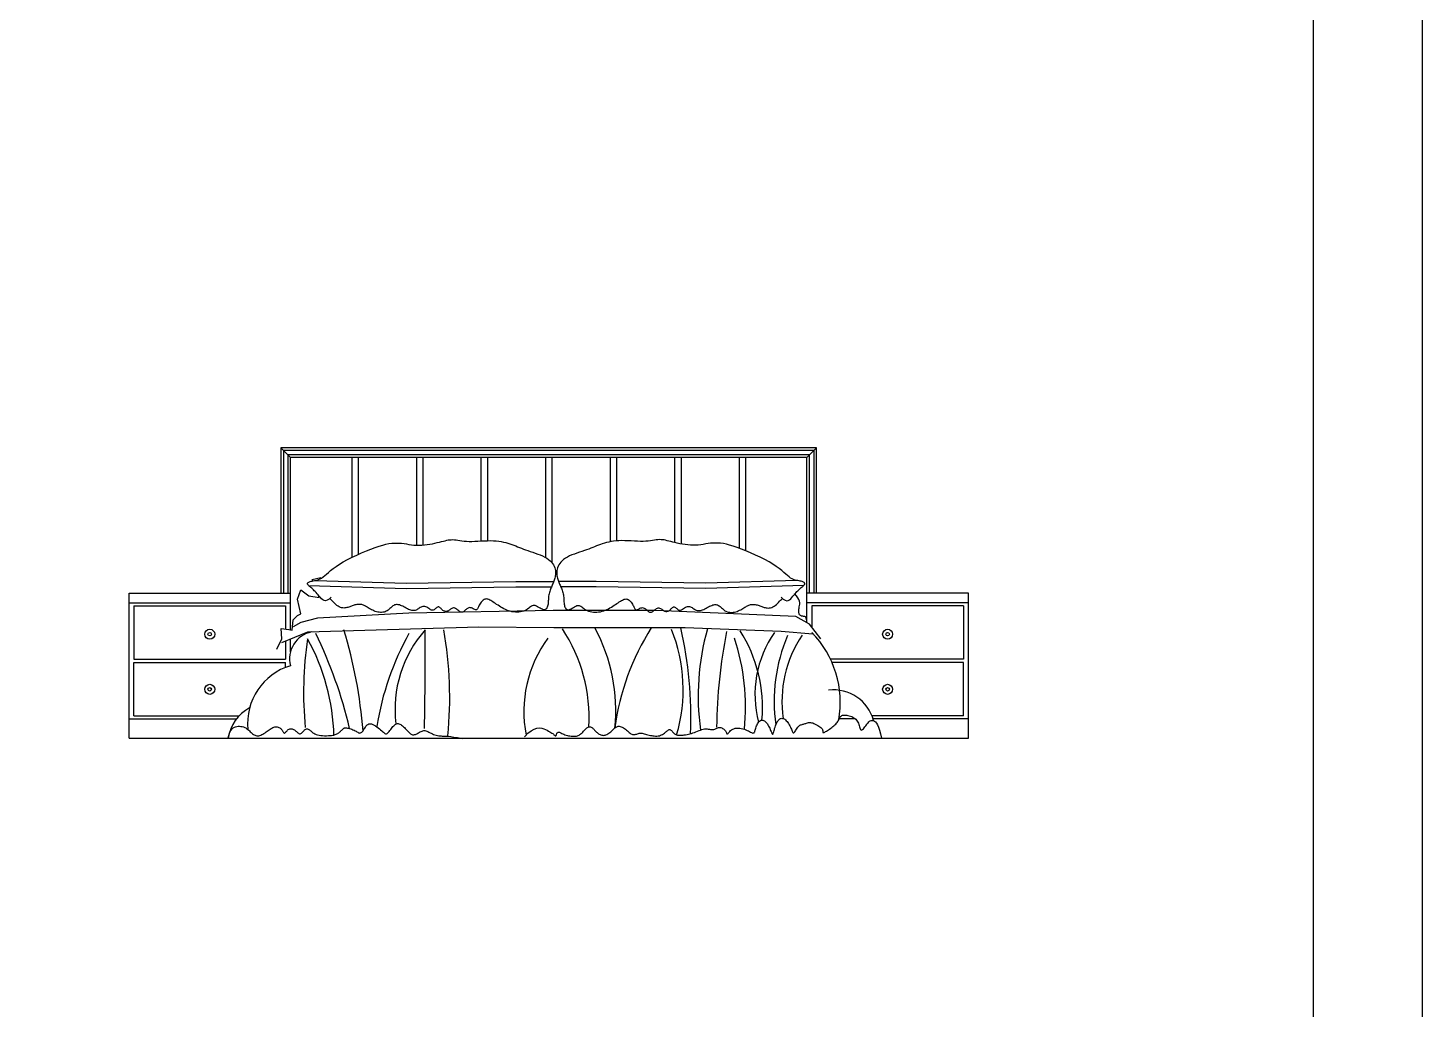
# Model space of a CAD drawing. Header units: inches. Extents: x 4.1 to 46.6, y 13.1 to 37.9.
# Drawn here: x 20.822 to 25.141, y 19.338 to 22.378 of the extents above; entities that cross this region are included whole.
import ezdxf

# ---------------------------------------------------------------- set-up
doc = ezdxf.new("R2010")
doc.units = ezdxf.units.IN
doc.header["$MEASUREMENT"] = 0
for name, color, linetype in [('02', 2, 'Continuous'), ('1', 1, 'Continuous'), ('4', 4, 'Continuous'), ('kadrbm', 4, 'Continuous')]:
    doc.layers.add(name, color=color, linetype=linetype)

# ---------------------------------------------------------------- blocks, each defined once
blk = doc.blocks.new('kadrbm')
at = {"layer": 'kadrbm', "color": 4}
blk.add_lwpolyline([(0, 0), (0, 24.7972), (21, 24.7972), (21, 0), (0, 0)], close=True, dxfattribs=at)
blk.add_lwpolyline([(20.6631, 0.3257), (20.6631, 24.4603), (0.3369, 24.4603), (0.3369, 0.3257), (20.6631, 0.3257)], dxfattribs=at)

msp = doc.modelspace()

# ---------------------------------------------------------------- linework, layer by layer
at = {"layer": '02'}
for p, q in [((21.6354, 21.0467), (21.6054, 21.0767)), ((23.2354, 21.0467), (23.2654, 21.0767)), ((21.8254, 21.0467), (21.8254, 20.7371)), ((21.8454, 21.0467), (21.8454, 20.7466)), ((22.0254, 21.0467), (22.0254, 20.775)), ((22.0454, 21.0467), (22.0454, 20.7753)), ((22.2254, 21.0467), (22.2254, 20.7881)), ((22.2454, 21.0467), (22.2454, 20.789)), ((22.4254, 21.0467), (22.4254, 20.7372)), ((22.4454, 21.0467), (22.4454, 20.7209)), ((22.6254, 21.0467), (22.6254, 20.7857)), ((22.6454, 21.0467), (22.6454, 20.7881)), ((22.8254, 21.0467), (22.8254, 20.7831)), ((22.8454, 21.0467), (22.8454, 20.7788)), ((23.0254, 21.0467), (23.0254, 20.7657)), ((23.0454, 21.0467), (23.0454, 20.7579)), ((21.1354, 20.5967), (21.6354, 20.5967)), ((21.1504, 20.5867), (21.6204, 20.5867)), ((21.1504, 20.5867), (21.1504, 20.422)), ((21.6204, 20.5867), (21.6204, 20.5152)), ((23.7354, 20.5967), (23.2354, 20.5967)), ((23.7204, 20.5867), (23.2504, 20.5867)), ((23.2504, 20.5867), (23.2504, 20.5209)), ((23.7204, 20.5867), (23.7204, 20.422)), ((21.6204, 20.4786), (21.6204, 20.422)), ((21.1504, 20.422), (21.6204, 20.422)), ((21.1504, 20.412), (21.6204, 20.412)), ((21.1504, 20.2467), (21.1504, 20.412)), ((21.6204, 20.3964), (21.6204, 20.412)), ((23.7204, 20.422), (23.3082, 20.422)), ((23.7204, 20.412), (23.3128, 20.412)), ((23.7204, 20.2467), (23.7204, 20.412)), ((21.1354, 20.2367), (21.4681, 20.2367)), ((21.1504, 20.2467), (21.4767, 20.2467)), ((23.3853, 20.2367), (23.3346, 20.2367)), ((23.7204, 20.2467), (23.4366, 20.2467)), ((23.7354, 20.2367), (23.4402, 20.2367))]:
    msp.add_line(p, q, dxfattribs=at)
for points in [[(23.2574, 20.6267), (23.2574, 21.0687), (21.6134, 21.0687), (21.6134, 20.6267)], [(23.2434, 20.6267), (23.2434, 21.0547), (21.6274, 21.0547), (21.6274, 20.6267)], [(21.7616, 20.6144), (21.755, 20.608), (21.7491, 20.6043), (21.744, 20.6031), (21.7394, 20.6037), (21.7353, 20.6059), (21.7316, 20.6092), (21.7281, 20.613), (21.7248, 20.6171), (21.7216, 20.621), (21.7184, 20.6246), (21.7153, 20.628), (21.7123, 20.6312), (21.7094, 20.6341), (21.7066, 20.6368), (21.7039, 20.6393), (21.7014, 20.6416), (21.6989, 20.6437), (21.6967, 20.6456), (21.6946, 20.6473), (21.6927, 20.6489), (21.6912, 20.6504), (21.6899, 20.6518), (21.689, 20.6532), (21.6885, 20.6545), (21.6883, 20.6559), (21.6886, 20.6572), (21.6893, 20.6584), (21.6905, 20.6596), (21.692, 20.6608), (21.694, 20.6618), (21.6964, 20.6627), (21.6992, 20.6634), (21.7024, 20.664), (21.7059, 20.6646), (21.7098, 20.6652), (21.714, 20.666), (21.7183, 20.6671), (21.7228, 20.6686), (21.7275, 20.6706), (21.7321, 20.6732), (21.7369, 20.6766), (21.7418, 20.6807), (21.7471, 20.6853), (21.753, 20.6906), (21.7598, 20.6963), (21.7676, 20.7025), (21.7766, 20.7091), (21.787, 20.716), (21.7989, 20.7231), (21.8121, 20.7303), (21.8263, 20.7375), (21.841, 20.7445), (21.8558, 20.7513), (21.8705, 20.7575), (21.8847, 20.7632), (21.898, 20.7681), (21.9101, 20.7722), (21.9211, 20.7754), (21.9311, 20.778), (21.9404, 20.7798), (21.949, 20.781), (21.9571, 20.7816), (21.9648, 20.7818), (21.9724, 20.7815), (21.9799, 20.7808), (21.9874, 20.7799), (21.9949, 20.7788), (22.0025, 20.7776), (22.0102, 20.7765), (22.0179, 20.7756), (22.0258, 20.775), (22.0339, 20.7748), (22.0422, 20.775), (22.0506, 20.7757), (22.059, 20.7767), (22.0673, 20.778), (22.0753, 20.7795), (22.0831, 20.7812), (22.0904, 20.7829), (22.0972, 20.7846), (22.1035, 20.7862), (22.1092, 20.7877), (22.1144, 20.789), (22.1194, 20.7902), (22.1242, 20.7911), (22.1288, 20.7918), (22.1335, 20.7921), (22.1382, 20.7922), (22.1432, 20.7918), (22.1484, 20.7912), (22.154, 20.7904), (22.1599, 20.7895), (22.1663, 20.7886), (22.1732, 20.7878), (22.1806, 20.7871), (22.1886, 20.7868), (22.1973, 20.7868), (22.2065, 20.7871), (22.216, 20.7875), (22.2258, 20.7881), (22.2356, 20.7886), (22.2454, 20.789), (22.2549, 20.7892), (22.264, 20.789), (22.2726, 20.7885), (22.2807, 20.7876), (22.2883, 20.7864), (22.2956, 20.7849), (22.3024, 20.7831), (22.309, 20.7812), (22.3154, 20.7791), (22.3215, 20.777), (22.3274, 20.7748), (22.3333, 20.7726), (22.3391, 20.7703), (22.345, 20.768), (22.3511, 20.7656), (22.3574, 20.7632), (22.364, 20.7608), (22.3709, 20.7583), (22.3783, 20.7558), (22.386, 20.7532), (22.3939, 20.7505), (22.4017, 20.7477), (22.4094, 20.7447), (22.4167, 20.7416), (22.4236, 20.7382), (22.4298, 20.7347), (22.4353, 20.7309), (22.44, 20.7269), (22.444, 20.7227), (22.4473, 20.7184), (22.4501, 20.7141), (22.4523, 20.7096), (22.454, 20.7052), (22.4552, 20.7008), (22.456, 20.6965), (22.4564, 20.6923), (22.4565, 20.6882), (22.4563, 20.6843), (22.4559, 20.6804), (22.4552, 20.6767), (22.4544, 20.6731), (22.4534, 20.6697), (22.4524, 20.6664), (22.4513, 20.6633), (22.4501, 20.6602), (22.4488, 20.6572), (22.4476, 20.6543), (22.4463, 20.6513), (22.4449, 20.6483), (22.4436, 20.6452), (22.4423, 20.6419), (22.441, 20.6386), (22.4397, 20.6352), (22.4385, 20.6316), (22.4375, 20.6281), (22.4365, 20.6244), (22.4357, 20.6208), (22.4351, 20.6171), (22.4347, 20.6134), (22.4345, 20.6098), (22.4343, 20.6062), (22.4342, 20.6026), (22.434, 20.5991), (22.4338, 20.5956), (22.4335, 20.5923), (22.4329, 20.589), (22.4321, 20.5859), (22.4311, 20.5831), (22.4297, 20.5805), (22.4281, 20.5783), (22.4262, 20.5766), (22.424, 20.5755), (22.4215, 20.575), (22.4186, 20.5752), (22.4155, 20.5763), (22.4121, 20.578), (22.4085, 20.58), (22.4048, 20.5823), (22.4011, 20.5845), (22.3974, 20.5864), (22.3939, 20.5878), (22.3906, 20.5886), (22.3875, 20.5885), (22.3847, 20.5876), (22.3819, 20.5861), (22.3792, 20.5842), (22.3764, 20.5819), (22.3734, 20.5795), (22.3701, 20.5771), (22.3665, 20.5748), (22.3624, 20.5728), (22.358, 20.5711), (22.3532, 20.5697), (22.3482, 20.5686), (22.3429, 20.5679), (22.3376, 20.5676), (22.3322, 20.5676), (22.3268, 20.5681), (22.3215, 20.569), (22.3163, 20.5702), (22.3112, 20.5718), (22.3061, 20.5737), (22.3012, 20.5758), (22.2964, 20.5781), (22.2917, 20.5806), (22.2871, 20.5833), (22.2827, 20.586), (22.2784, 20.5887), (22.2742, 20.5914), (22.2702, 20.5941), (22.2664, 20.5967), (22.2627, 20.5991), (22.2592, 20.6013), (22.2559, 20.6033), (22.2529, 20.605), (22.25, 20.6064), (22.2472, 20.6074), (22.2446, 20.608), (22.2421, 20.6083), (22.2397, 20.6081), (22.2373, 20.6075), (22.235, 20.6064), (22.2326, 20.6048), (22.2303, 20.6029), (22.2281, 20.6005), (22.226, 20.598), (22.2239, 20.5952), (22.2221, 20.5924), (22.2204, 20.5896), (22.2189, 20.5868), (22.2177, 20.5842), (22.2167, 20.5819), (22.2157, 20.5798), (22.2148, 20.578), (22.2139, 20.5765), (22.2128, 20.5755), (22.2115, 20.5749), (22.21, 20.5748), (22.2082, 20.5752), (22.2061, 20.576), (22.2038, 20.5771), (22.2013, 20.5783), (22.1987, 20.5795), (22.196, 20.5805), (22.1934, 20.5812), (22.1908, 20.5815), (22.1884, 20.5812), (22.1861, 20.5804), (22.1839, 20.5793), (22.1818, 20.5779), (22.1798, 20.5762), (22.1779, 20.5745), (22.1761, 20.5728), (22.1744, 20.5712), (22.1727, 20.5698), (22.1711, 20.5687), (22.1696, 20.5678), (22.168, 20.5672), (22.1664, 20.567), (22.1647, 20.5671), (22.1629, 20.5676), (22.161, 20.5686), (22.1589, 20.5699), (22.1567, 20.5716), (22.1544, 20.5735), (22.152, 20.5754), (22.1495, 20.5772), (22.1471, 20.5788), (22.1446, 20.5799), (22.1423, 20.5806), (22.14, 20.5806), (22.1377, 20.5801), (22.1355, 20.5791), (22.1334, 20.5779), (22.1313, 20.5764), (22.1292, 20.5749), (22.127, 20.5734), (22.1249, 20.5721), (22.1227, 20.5711), (22.1205, 20.5704), (22.1182, 20.57), (22.116, 20.5699), (22.1138, 20.5701), (22.1116, 20.5707), (22.1095, 20.5717), (22.1075, 20.573), (22.1055, 20.5747), (22.1036, 20.5766), (22.1018, 20.5785), (22.1, 20.5804), (22.0982, 20.5821), (22.0964, 20.5833), (22.0946, 20.5841), (22.0928, 20.5841), (22.0909, 20.5834), (22.089, 20.5821), (22.087, 20.5804), (22.0849, 20.5785), (22.0827, 20.5766), (22.0804, 20.575), (22.078, 20.5739), (22.0754, 20.5735), (22.0726, 20.5739), (22.0697, 20.575), (22.0668, 20.5767), (22.0637, 20.5786), (22.0606, 20.5806), (22.0575, 20.5825), (22.0544, 20.584), (22.0513, 20.585), (22.0484, 20.5853), (22.0455, 20.585), (22.0426, 20.5842), (22.0399, 20.583), (22.0372, 20.5815), (22.0346, 20.5798), (22.032, 20.5782), (22.0295, 20.5766), (22.027, 20.5752), (22.0245, 20.574), (22.022, 20.5731), (22.0194, 20.5725), (22.0168, 20.5722), (22.0141, 20.5723), (22.0112, 20.5727), (22.0081, 20.5735), (22.0048, 20.5747), (22.0014, 20.5762), (21.9978, 20.5779), (21.9941, 20.5799), (21.9905, 20.5818), (21.9868, 20.5838), (21.9831, 20.5856), (21.9795, 20.5873), (21.9761, 20.5886), (21.9728, 20.5897), (21.9696, 20.5904), (21.9665, 20.5908), (21.9636, 20.5908), (21.9607, 20.5905), (21.958, 20.5897), (21.9555, 20.5886), (21.953, 20.5871), (21.9506, 20.5852), (21.9483, 20.5831), (21.9459, 20.5809), (21.9435, 20.5785), (21.941, 20.5763), (21.9383, 20.5741), (21.9354, 20.5721), (21.9323, 20.5704), (21.9289, 20.569), (21.9254, 20.568), (21.9217, 20.5672), (21.9179, 20.5668), (21.914, 20.5667), (21.91, 20.567), (21.906, 20.5677), (21.902, 20.5687), (21.898, 20.57), (21.8941, 20.5716), (21.8903, 20.5733), (21.8866, 20.5752), (21.8831, 20.5772), (21.8797, 20.5791), (21.8766, 20.581), (21.8737, 20.5828), (21.871, 20.5844), (21.8684, 20.5859), (21.866, 20.5873), (21.8636, 20.5884), (21.8612, 20.5894), (21.8587, 20.5902), (21.8561, 20.5908), (21.8533, 20.5912), (21.8504, 20.5914), (21.8475, 20.5914), (21.8444, 20.5913), (21.8414, 20.5909), (21.8383, 20.5905), (21.8353, 20.5898), (21.8324, 20.589), (21.8297, 20.5882), (21.827, 20.5872), (21.8243, 20.5861), (21.8217, 20.5851), (21.819, 20.5841), (21.8163, 20.5831), (21.8135, 20.5822), (21.8106, 20.5815), (21.8075, 20.5809), (21.8043, 20.5805), (21.8009, 20.5804), (21.7975, 20.5807), (21.794, 20.5813), (21.7904, 20.5823), (21.7868, 20.5837), (21.7832, 20.5857), (21.7796, 20.5882), (21.7761, 20.5912), (21.7726, 20.5944), (21.7693, 20.5977), (21.766, 20.6011), (21.763, 20.6043), (21.7601, 20.6072), (21.7574, 20.6097)], [(23.1553, 20.6144), (23.1619, 20.608), (23.1677, 20.6043), (23.1729, 20.6031), (23.1775, 20.6037), (23.1816, 20.6059), (23.1853, 20.6092), (23.1888, 20.613), (23.1921, 20.6171), (23.1953, 20.621), (23.1985, 20.6246), (23.2016, 20.628), (23.2045, 20.6312), (23.2074, 20.6341), (23.2102, 20.6368), (23.2129, 20.6393), (23.2155, 20.6416), (23.2179, 20.6437), (23.2202, 20.6456), (23.2223, 20.6473), (23.2241, 20.6489), (23.2257, 20.6504), (23.227, 20.6518), (23.2279, 20.6532), (23.2284, 20.6545), (23.2285, 20.6559), (23.2283, 20.6572), (23.2275, 20.6584), (23.2264, 20.6596), (23.2249, 20.6608), (23.2229, 20.6618), (23.2205, 20.6627), (23.2177, 20.6634), (23.2145, 20.664), (23.2109, 20.6646), (23.2071, 20.6652), (23.2029, 20.666), (23.1985, 20.6671), (23.194, 20.6686), (23.1894, 20.6706), (23.1847, 20.6732), (23.18, 20.6766), (23.1751, 20.6807), (23.1698, 20.6853), (23.1638, 20.6906), (23.1571, 20.6963), (23.1493, 20.7025), (23.1403, 20.7091), (23.1299, 20.716), (23.1179, 20.7231), (23.1047, 20.7303), (23.0906, 20.7375), (23.0759, 20.7445), (23.061, 20.7513), (23.0463, 20.7575), (23.0322, 20.7632), (23.0189, 20.7681), (23.0068, 20.7722), (22.9958, 20.7754), (22.9857, 20.778), (22.9765, 20.7798), (22.9679, 20.781), (22.9598, 20.7816), (22.952, 20.7818), (22.9445, 20.7815), (22.937, 20.7808), (22.9295, 20.7799), (22.9219, 20.7788), (22.9144, 20.7776), (22.9067, 20.7765), (22.8989, 20.7756), (22.891, 20.775), (22.8829, 20.7748), (22.8747, 20.775), (22.8663, 20.7757), (22.8579, 20.7767), (22.8496, 20.778), (22.8415, 20.7795), (22.8338, 20.7812), (22.8265, 20.7829), (22.8196, 20.7846), (22.8134, 20.7862), (22.8077, 20.7877), (22.8024, 20.789), (22.7975, 20.7902), (22.7927, 20.7911), (22.788, 20.7918), (22.7834, 20.7921), (22.7786, 20.7922), (22.7737, 20.7918), (22.7684, 20.7912), (22.7629, 20.7904), (22.757, 20.7895), (22.7506, 20.7886), (22.7437, 20.7878), (22.7363, 20.7871), (22.7283, 20.7868), (22.7196, 20.7868), (22.7104, 20.7871), (22.7009, 20.7875), (22.6911, 20.7881), (22.6813, 20.7886), (22.6715, 20.789), (22.662, 20.7892), (22.6529, 20.789), (22.6443, 20.7885), (22.6362, 20.7876), (22.6286, 20.7864), (22.6213, 20.7849), (22.6144, 20.7831), (22.6078, 20.7812), (22.6015, 20.7791), (22.5954, 20.777), (22.5895, 20.7748), (22.5836, 20.7726), (22.5778, 20.7703), (22.5718, 20.768), (22.5658, 20.7656), (22.5595, 20.7632), (22.5529, 20.7608), (22.5459, 20.7583), (22.5385, 20.7558), (22.5308, 20.7532), (22.523, 20.7505), (22.5152, 20.7477), (22.5075, 20.7447), (22.5002, 20.7416), (22.4933, 20.7382), (22.4871, 20.7347), (22.4816, 20.7309), (22.4769, 20.7269), (22.4729, 20.7227), (22.4695, 20.7184), (22.4668, 20.7141), (22.4646, 20.7096), (22.4629, 20.7052), (22.4617, 20.7008), (22.4609, 20.6965), (22.4604, 20.6923), (22.4604, 20.6882), (22.4606, 20.6843), (22.461, 20.6804), (22.4617, 20.6767), (22.4625, 20.6731), (22.4635, 20.6697), (22.4645, 20.6664), (22.4656, 20.6633), (22.4668, 20.6602), (22.468, 20.6572), (22.4693, 20.6543), (22.4706, 20.6513), (22.4719, 20.6483), (22.4733, 20.6452), (22.4746, 20.6419), (22.4759, 20.6386), (22.4772, 20.6352), (22.4783, 20.6316), (22.4794, 20.6281), (22.4803, 20.6244), (22.4811, 20.6208), (22.4817, 20.6171), (22.4821, 20.6134), (22.4824, 20.6098), (22.4826, 20.6062), (22.4827, 20.6026), (22.4828, 20.5991), (22.4831, 20.5956), (22.4834, 20.5923), (22.484, 20.589), (22.4848, 20.5859), (22.4858, 20.5831), (22.4871, 20.5805), (22.4888, 20.5783), (22.4907, 20.5766), (22.4929, 20.5755), (22.4954, 20.575), (22.4982, 20.5752), (22.5014, 20.5763), (22.5048, 20.578), (22.5084, 20.58), (22.5121, 20.5823), (22.5158, 20.5845), (22.5195, 20.5864), (22.523, 20.5878), (22.5263, 20.5886), (22.5294, 20.5885), (22.5322, 20.5876), (22.5349, 20.5861), (22.5377, 20.5842), (22.5405, 20.5819), (22.5435, 20.5795), (22.5468, 20.5771), (22.5504, 20.5748), (22.5544, 20.5728), (22.5589, 20.5711), (22.5637, 20.5697), (22.5687, 20.5686), (22.5739, 20.5679), (22.5793, 20.5676), (22.5847, 20.5676), (22.5901, 20.5681), (22.5954, 20.569), (22.6006, 20.5702), (22.6057, 20.5718), (22.6107, 20.5737), (22.6157, 20.5758), (22.6205, 20.5781), (22.6252, 20.5806), (22.6297, 20.5833), (22.6342, 20.586), (22.6385, 20.5887), (22.6427, 20.5914), (22.6467, 20.5941), (22.6505, 20.5967), (22.6542, 20.5991), (22.6577, 20.6013), (22.6609, 20.6033), (22.664, 20.605), (22.6669, 20.6064), (22.6696, 20.6074), (22.6723, 20.608), (22.6748, 20.6083), (22.6772, 20.6081), (22.6795, 20.6075), (22.6819, 20.6064), (22.6842, 20.6048), (22.6865, 20.6029), (22.6888, 20.6005), (22.6909, 20.598), (22.6929, 20.5952), (22.6948, 20.5924), (22.6965, 20.5896), (22.6979, 20.5868), (22.6992, 20.5842), (22.7002, 20.5819), (22.7012, 20.5798), (22.7021, 20.578), (22.703, 20.5765), (22.7041, 20.5755), (22.7053, 20.5749), (22.7069, 20.5748), (22.7087, 20.5752), (22.7108, 20.576), (22.7131, 20.5771), (22.7156, 20.5783), (22.7182, 20.5795), (22.7208, 20.5805), (22.7235, 20.5812), (22.726, 20.5815), (22.7285, 20.5812), (22.7308, 20.5804), (22.733, 20.5793), (22.7351, 20.5779), (22.7371, 20.5762), (22.739, 20.5745), (22.7408, 20.5728), (22.7425, 20.5712), (22.7442, 20.5698), (22.7457, 20.5687), (22.7473, 20.5678), (22.7489, 20.5672), (22.7505, 20.567), (22.7522, 20.5671), (22.754, 20.5676), (22.7559, 20.5686), (22.758, 20.5699), (22.7602, 20.5716), (22.7625, 20.5735), (22.7649, 20.5754), (22.7674, 20.5772), (22.7698, 20.5788), (22.7722, 20.5799), (22.7746, 20.5806), (22.7769, 20.5806), (22.7791, 20.5801), (22.7813, 20.5791), (22.7835, 20.5779), (22.7856, 20.5764), (22.7877, 20.5749), (22.7898, 20.5734), (22.792, 20.5721), (22.7942, 20.5711), (22.7964, 20.5704), (22.7986, 20.57), (22.8009, 20.5699), (22.8031, 20.5701), (22.8052, 20.5707), (22.8073, 20.5717), (22.8094, 20.573), (22.8114, 20.5747), (22.8133, 20.5766), (22.8151, 20.5785), (22.8169, 20.5804), (22.8187, 20.5821), (22.8205, 20.5833), (22.8223, 20.5841), (22.8241, 20.5841), (22.826, 20.5834), (22.8279, 20.5821), (22.8299, 20.5804), (22.832, 20.5785), (22.8341, 20.5766), (22.8364, 20.575), (22.8389, 20.5739), (22.8415, 20.5735), (22.8442, 20.5739), (22.8471, 20.575), (22.8501, 20.5767), (22.8532, 20.5786), (22.8563, 20.5806), (22.8594, 20.5825), (22.8625, 20.584), (22.8656, 20.585), (22.8685, 20.5853), (22.8714, 20.585), (22.8742, 20.5842), (22.877, 20.583), (22.8797, 20.5815), (22.8823, 20.5798), (22.8849, 20.5782), (22.8874, 20.5766), (22.8899, 20.5752), (22.8924, 20.574), (22.8949, 20.5731), (22.8974, 20.5725), (22.9001, 20.5722), (22.9028, 20.5723), (22.9057, 20.5727), (22.9088, 20.5735), (22.9121, 20.5747), (22.9155, 20.5762), (22.9191, 20.5779), (22.9227, 20.5799), (22.9264, 20.5818), (22.9301, 20.5838), (22.9338, 20.5856), (22.9373, 20.5873), (22.9408, 20.5886), (22.9441, 20.5897), (22.9473, 20.5904), (22.9504, 20.5908), (22.9533, 20.5908), (22.9561, 20.5905), (22.9588, 20.5897), (22.9614, 20.5886), (22.9639, 20.5871), (22.9662, 20.5852), (22.9686, 20.5831), (22.9709, 20.5809), (22.9733, 20.5785), (22.9759, 20.5763), (22.9786, 20.5741), (22.9815, 20.5721), (22.9846, 20.5704), (22.9879, 20.569), (22.9915, 20.568), (22.9952, 20.5672), (22.999, 20.5668), (23.0029, 20.5667), (23.0069, 20.567), (23.0109, 20.5677), (23.0149, 20.5687), (23.0189, 20.57), (23.0228, 20.5716), (23.0266, 20.5733), (23.0303, 20.5752), (23.0338, 20.5772), (23.0372, 20.5791), (23.0403, 20.581), (23.0432, 20.5828), (23.0459, 20.5844), (23.0484, 20.5859), (23.0509, 20.5873), (23.0533, 20.5884), (23.0557, 20.5894), (23.0582, 20.5902), (23.0608, 20.5908), (23.0636, 20.5912), (23.0664, 20.5914), (23.0694, 20.5914), (23.0725, 20.5913), (23.0755, 20.5909), (23.0785, 20.5905), (23.0815, 20.5898), (23.0844, 20.589), (23.0872, 20.5882), (23.0899, 20.5872), (23.0926, 20.5861), (23.0952, 20.5851), (23.0978, 20.5841), (23.1005, 20.5831), (23.1033, 20.5822), (23.1063, 20.5815), (23.1094, 20.5809), (23.1126, 20.5805), (23.116, 20.5804), (23.1194, 20.5807), (23.1229, 20.5813), (23.1265, 20.5823), (23.1301, 20.5837), (23.1337, 20.5857), (23.1373, 20.5882), (23.1408, 20.5912), (23.1443, 20.5944), (23.1476, 20.5977), (23.1508, 20.6011), (23.1539, 20.6043), (23.1568, 20.6072), (23.1595, 20.6097)], [(21.6911, 20.6504), (21.9943, 20.6412), (22.3339, 20.6465), (22.4436, 20.6465)], [(21.713, 20.6658), (21.9943, 20.6572), (22.3339, 20.6625), (22.4516, 20.6625)], [(23.2039, 20.6658), (22.9226, 20.6572), (22.5829, 20.6625), (22.4652, 20.6625)], [(23.2257, 20.6504), (22.9226, 20.6412), (22.5829, 20.6465), (22.4733, 20.6465)], [(21.5931, 20.4527), (21.6091, 20.4847), (21.6064, 20.5168), (21.6305, 20.5141), (21.6412, 20.5115), (21.6439, 20.5435), (21.6572, 20.5569), (21.6679, 20.5622), (21.6572, 20.6077), (21.6679, 20.6371), (21.692, 20.6184), (21.7241, 20.613), (21.721, 20.6217)], [(23.2354, 20.5346), (23.2352, 20.5411), (23.2345, 20.546), (23.2334, 20.5494), (23.232, 20.5517), (23.2304, 20.5531), (23.2286, 20.5539), (23.2266, 20.5542), (23.2246, 20.5544), (23.2227, 20.5547), (23.2207, 20.5551), (23.2188, 20.5556), (23.2171, 20.5563), (23.2154, 20.5572), (23.214, 20.5583), (23.2128, 20.5596), (23.2118, 20.5613), (23.211, 20.5632), (23.2105, 20.5654), (23.2103, 20.5679), (23.2103, 20.5707), (23.2104, 20.5737), (23.2107, 20.5769), (23.2112, 20.5804), (23.2118, 20.5841), (23.2124, 20.5879), (23.2129, 20.592), (23.2129, 20.5964), (23.2122, 20.6012), (23.2105, 20.6065), (23.2076, 20.6122), (23.2031, 20.6185), (23.1968, 20.6255)], [(23.2781, 20.4847), (23.2433, 20.5302), (23.2005, 20.5542), (22.7672, 20.5729), (22.449, 20.5729), (22.0023, 20.5649), (21.7188, 20.5489), (21.6679, 20.5355), (21.6439, 20.5221)], [(21.6091, 20.474), (21.6893, 20.5061), (22.2189, 20.5221), (22.4516, 20.5195), (22.8582, 20.5195), (23.1551, 20.5088), (23.254, 20.5008)], [(21.443, 20.1777), (21.4444, 20.1855), (21.4464, 20.1922), (21.4488, 20.1977), (21.4516, 20.2023), (21.4547, 20.2059), (21.4581, 20.2088), (21.4618, 20.2109), (21.4657, 20.2125), (21.4697, 20.2135), (21.4739, 20.214), (21.4781, 20.214), (21.4822, 20.2137), (21.4863, 20.2129), (21.4903, 20.2118), (21.494, 20.2103), (21.4975, 20.2086), (21.5007, 20.2065), (21.5036, 20.2043), (21.5062, 20.2019), (21.5087, 20.1994), (21.5111, 20.197), (21.5135, 20.1946), (21.5158, 20.1924), (21.5182, 20.1903), (21.5206, 20.1885), (21.5232, 20.1871), (21.5259, 20.1859), (21.5286, 20.1851), (21.5315, 20.1846), (21.5344, 20.1845), (21.5374, 20.1848), (21.5405, 20.1855), (21.5436, 20.1866), (21.5468, 20.1881), (21.5501, 20.1898), (21.5534, 20.1918), (21.5566, 20.194), (21.5599, 20.1962), (21.5631, 20.1985), (21.5663, 20.2008), (21.5693, 20.2029), (21.5724, 20.205), (21.5753, 20.2068), (21.5782, 20.2084), (21.5811, 20.2098), (21.5839, 20.2109), (21.5866, 20.2117), (21.5894, 20.2121), (21.5921, 20.2121), (21.5947, 20.2117), (21.5973, 20.211), (21.5997, 20.21), (21.6021, 20.2087), (21.6042, 20.2073), (21.6062, 20.2056), (21.6079, 20.2037), (21.6094, 20.2018), (21.6107, 20.1998), (21.6118, 20.1979), (21.6129, 20.1962), (21.6139, 20.1947), (21.6148, 20.1936), (21.6159, 20.193), (21.617, 20.193), (21.6183, 20.1936), (21.6197, 20.1948), (21.6213, 20.1963), (21.623, 20.1981), (21.6248, 20.2), (21.6268, 20.2018), (21.6288, 20.2035), (21.631, 20.2048), (21.6333, 20.2057), (21.6356, 20.2061), (21.638, 20.2061), (21.6404, 20.2057), (21.6428, 20.205), (21.6452, 20.204), (21.6475, 20.2026), (21.6498, 20.2011), (21.652, 20.1992), (21.654, 20.1973), (21.6561, 20.1955), (21.658, 20.1937), (21.6599, 20.1922), (21.6618, 20.1911), (21.6637, 20.1905), (21.6656, 20.1906), (21.6676, 20.1913), (21.6695, 20.1927), (21.6715, 20.1945), (21.6734, 20.1965), (21.6754, 20.1987), (21.6774, 20.2008), (21.6793, 20.2027), (21.6812, 20.2043), (21.6831, 20.2053), (21.685, 20.2059), (21.6869, 20.206), (21.6887, 20.2057), (21.6906, 20.2051), (21.6925, 20.2041), (21.6944, 20.2028), (21.6963, 20.2013), (21.6982, 20.1996), (21.7002, 20.1978), (21.7025, 20.1959), (21.705, 20.1939), (21.7078, 20.1921), (21.711, 20.1903), (21.7148, 20.1887), (21.7191, 20.1874), (21.724, 20.1863), (21.7295, 20.1855), (21.7352, 20.185), (21.7411, 20.1847), (21.747, 20.1847), (21.7528, 20.1849), (21.7582, 20.1852), (21.7631, 20.1858), (21.7675, 20.1864), (21.7712, 20.1872), (21.7744, 20.1882), (21.7772, 20.1892), (21.7796, 20.1903), (21.7818, 20.1915), (21.7837, 20.1928), (21.7854, 20.1941), (21.7871, 20.1954), (21.7887, 20.1967), (21.7902, 20.1981), (21.7916, 20.1994), (21.793, 20.2007), (21.7942, 20.2019), (21.7954, 20.2031), (21.7965, 20.2043), (21.7974, 20.2053), (21.7984, 20.2063), (21.7993, 20.2072), (21.8004, 20.2079), (21.8016, 20.2085), (21.8031, 20.2089), (21.8048, 20.2091), (21.8069, 20.2091), (21.8094, 20.2089), (21.8123, 20.2085), (21.8154, 20.2078), (21.8188, 20.207), (21.8222, 20.206), (21.8257, 20.2048), (21.8291, 20.2034), (21.8324, 20.2019), (21.8356, 20.2002), (21.8385, 20.1985), (21.8413, 20.1968), (21.8439, 20.1953), (21.8463, 20.1941), (21.8486, 20.1933), (21.8508, 20.193), (21.8529, 20.1933), (21.8548, 20.1942), (21.8567, 20.1957), (21.8585, 20.1978), (21.8603, 20.2001), (21.8621, 20.2028), (21.8638, 20.2056), (21.8656, 20.2085), (21.8674, 20.2112), (21.8692, 20.2139), (21.8711, 20.2162), (21.8732, 20.2183), (21.8755, 20.2199), (21.8779, 20.2211), (21.8806, 20.2218), (21.8836, 20.2218), (21.887, 20.2212), (21.8907, 20.2198), (21.8946, 20.2178), (21.8988, 20.2154), (21.903, 20.2125), (21.9071, 20.2095), (21.9111, 20.2063), (21.9148, 20.2032), (21.9181, 20.2002), (21.921, 20.1976), (21.9235, 20.1953), (21.9257, 20.1934), (21.9277, 20.1919), (21.9295, 20.191), (21.9312, 20.1906), (21.9329, 20.1908), (21.9348, 20.1917), (21.9368, 20.1932), (21.9389, 20.1953), (21.9412, 20.1979), (21.9435, 20.2007), (21.9459, 20.2038), (21.9483, 20.2069), (21.9507, 20.21), (21.953, 20.2129), (21.9553, 20.2154), (21.9576, 20.2176), (21.9598, 20.2194), (21.962, 20.2208), (21.9643, 20.2218), (21.9666, 20.2223), (21.969, 20.2222), (21.9716, 20.2217), (21.9743, 20.2206), (21.9771, 20.2191), (21.9799, 20.2172), (21.9828, 20.2149), (21.9857, 20.2124), (21.9885, 20.2098), (21.9913, 20.207), (21.9939, 20.2043), (21.9963, 20.2016), (21.9986, 20.199), (22.0008, 20.1966), (22.0029, 20.1944), (22.0049, 20.1925), (22.0069, 20.1908), (22.009, 20.1894), (22.0111, 20.1884), (22.0132, 20.1878), (22.0154, 20.1876), (22.0177, 20.1877), (22.0201, 20.1881), (22.0225, 20.1888), (22.0249, 20.1897), (22.0274, 20.1909), (22.0299, 20.1922), (22.0324, 20.1937), (22.035, 20.1952), (22.0376, 20.1967), (22.0402, 20.1981), (22.043, 20.1992), (22.0458, 20.2001), (22.0486, 20.2005), (22.0516, 20.2005), (22.0547, 20.1999), (22.0579, 20.1989), (22.0611, 20.1975), (22.0645, 20.1958), (22.068, 20.194), (22.0716, 20.1921), (22.0752, 20.1903), (22.079, 20.1887), (22.0829, 20.1873), (22.0868, 20.1862), (22.0907, 20.1853), (22.0946, 20.1846), (22.0985, 20.1841), (22.1022, 20.1838), (22.1057, 20.1836), (22.109, 20.1835), (22.1121, 20.1834), (22.1154, 20.1834), (22.1195, 20.1832), (22.1248, 20.1828), (22.1319, 20.1819), (22.1411, 20.1806), (22.153, 20.1787), (22.1682, 20.1761)], [(22.36, 20.1809), (22.371, 20.1923), (22.3812, 20.2003), (22.3905, 20.2053), (22.399, 20.2079), (22.4068, 20.2086), (22.4138, 20.2078), (22.4201, 20.206), (22.4258, 20.2037), (22.4308, 20.2014), (22.4353, 20.1992), (22.4391, 20.197), (22.4425, 20.1949), (22.4455, 20.1929), (22.448, 20.1911), (22.4501, 20.1894), (22.4518, 20.1879), (22.4533, 20.1866), (22.4545, 20.1855), (22.4555, 20.1847), (22.4563, 20.1841), (22.4569, 20.1839), (22.4574, 20.184), (22.4579, 20.1844), (22.4583, 20.1852), (22.4587, 20.1864), (22.4591, 20.1879), (22.4597, 20.1895), (22.4603, 20.1912), (22.4611, 20.1927), (22.4621, 20.1941), (22.4633, 20.1951), (22.4647, 20.1957), (22.4665, 20.1957), (22.4685, 20.1953), (22.4709, 20.1944), (22.4734, 20.1933), (22.4762, 20.1919), (22.4793, 20.1905), (22.4825, 20.189), (22.4859, 20.1876), (22.4895, 20.1864), (22.4932, 20.1853), (22.497, 20.1845), (22.5008, 20.1838), (22.5046, 20.1833), (22.5083, 20.183), (22.5119, 20.1829), (22.5153, 20.1829), (22.5185, 20.1832), (22.5215, 20.1837), (22.5244, 20.1845), (22.527, 20.1854), (22.5296, 20.1866), (22.532, 20.188), (22.5343, 20.1896), (22.5365, 20.1915), (22.5387, 20.1936), (22.5409, 20.1959), (22.543, 20.1983), (22.5451, 20.2007), (22.5471, 20.2031), (22.5491, 20.2053), (22.5512, 20.2073), (22.5532, 20.2089), (22.5552, 20.2103), (22.5572, 20.2112), (22.5592, 20.2118), (22.5612, 20.2121), (22.5631, 20.212), (22.565, 20.2117), (22.5669, 20.211), (22.5688, 20.21), (22.5706, 20.2088), (22.5723, 20.2073), (22.5741, 20.2057), (22.5758, 20.2038), (22.5776, 20.2019), (22.5794, 20.2), (22.5813, 20.198), (22.5833, 20.1961), (22.5853, 20.1942), (22.5875, 20.1924), (22.5897, 20.1908), (22.5921, 20.1894), (22.5945, 20.1881), (22.5969, 20.1871), (22.5995, 20.1863), (22.6021, 20.1859), (22.6047, 20.1857), (22.6074, 20.1859), (22.6102, 20.1865), (22.6129, 20.1873), (22.6158, 20.1886), (22.6187, 20.1902), (22.6216, 20.1921), (22.6246, 20.1945), (22.6277, 20.1971), (22.6308, 20.2), (22.6339, 20.203), (22.6371, 20.2059), (22.6403, 20.2086), (22.6436, 20.2109), (22.6468, 20.2127), (22.6501, 20.2138), (22.6535, 20.2141), (22.6568, 20.2137), (22.6602, 20.2126), (22.6635, 20.2111), (22.6668, 20.2092), (22.67, 20.2069), (22.6731, 20.2045), (22.6762, 20.202), (22.6792, 20.1995), (22.6821, 20.1971), (22.6849, 20.1948), (22.6876, 20.1928), (22.6902, 20.191), (22.6929, 20.1896), (22.6954, 20.1886), (22.698, 20.188), (22.7005, 20.188), (22.703, 20.1883), (22.7055, 20.189), (22.708, 20.1898), (22.7106, 20.1907), (22.7133, 20.1915), (22.716, 20.1922), (22.7189, 20.1926), (22.7219, 20.1926), (22.725, 20.1923), (22.7282, 20.1917), (22.7316, 20.1908), (22.7351, 20.1899), (22.7387, 20.1888), (22.7424, 20.1877), (22.7463, 20.1867), (22.7503, 20.1857), (22.7544, 20.1849), (22.7585, 20.1843), (22.7626, 20.1838), (22.7667, 20.1836), (22.7707, 20.1837), (22.7746, 20.1841), (22.7783, 20.1848), (22.7818, 20.1859), (22.7851, 20.1873), (22.7882, 20.1889), (22.7911, 20.1907), (22.7938, 20.1926), (22.7963, 20.1945), (22.7985, 20.1964), (22.8006, 20.1982), (22.8024, 20.1998), (22.804, 20.2012), (22.8055, 20.2024), (22.8069, 20.2032), (22.8082, 20.2038), (22.8096, 20.2039), (22.8109, 20.2037), (22.8124, 20.203), (22.814, 20.2019), (22.8156, 20.2004), (22.8174, 20.1986), (22.8193, 20.1967), (22.8212, 20.1947), (22.8233, 20.1927), (22.8253, 20.1909), (22.8274, 20.1894), (22.8296, 20.1881), (22.8318, 20.1872), (22.834, 20.1866), (22.8365, 20.1862), (22.839, 20.186), (22.8418, 20.186), (22.8448, 20.1861), (22.8481, 20.1864), (22.8517, 20.1867), (22.8555, 20.1872), (22.8596, 20.1877), (22.8639, 20.1885), (22.8683, 20.1893), (22.8728, 20.1904), (22.8775, 20.1916), (22.8822, 20.1931), (22.887, 20.1948), (22.8917, 20.1967), (22.8964, 20.1986), (22.9011, 20.2005), (22.9056, 20.2023), (22.9101, 20.2038), (22.9144, 20.205), (22.9185, 20.2057), (22.9224, 20.206), (22.9261, 20.2058), (22.9297, 20.2054), (22.9331, 20.2049), (22.9362, 20.2043), (22.9393, 20.2038), (22.9421, 20.2035), (22.9448, 20.2036), (22.9474, 20.2041), (22.9498, 20.205), (22.9521, 20.2061), (22.9544, 20.2073), (22.9567, 20.2084), (22.959, 20.2095), (22.9614, 20.2102), (22.9639, 20.2106), (22.9664, 20.2104), (22.9691, 20.2098), (22.9717, 20.2088), (22.9743, 20.2074), (22.9767, 20.2058), (22.979, 20.2039), (22.981, 20.2019), (22.9827, 20.1998), (22.984, 20.1977), (22.9851, 20.1957), (22.9859, 20.1938), (22.9866, 20.1922), (22.9872, 20.191), (22.9879, 20.1902), (22.9887, 20.19), (22.9897, 20.1904), (22.9909, 20.1916), (22.9925, 20.1933), (22.9943, 20.1955), (22.9965, 20.1979), (22.9991, 20.2004), (23.002, 20.2027), (23.0053, 20.2049), (23.009, 20.2065), (23.0131, 20.2076), (23.0176, 20.2082), (23.0223, 20.2083), (23.0271, 20.2079), (23.032, 20.2071), (23.0369, 20.206), (23.0416, 20.2047), (23.0461, 20.203), (23.0502, 20.2013), (23.0541, 20.1994), (23.0576, 20.1976), (23.0607, 20.196), (23.0636, 20.1946), (23.066, 20.1936), (23.0682, 20.193), (23.07, 20.1931), (23.0714, 20.1939), (23.0726, 20.1952), (23.0736, 20.1971), (23.0744, 20.1995), (23.0752, 20.2022), (23.076, 20.2053), (23.0769, 20.2085), (23.078, 20.2119), (23.0794, 20.2153), (23.0809, 20.2187), (23.0827, 20.222), (23.0846, 20.225), (23.0867, 20.2277), (23.0889, 20.2299), (23.0912, 20.2317), (23.0936, 20.2328), (23.096, 20.2333), (23.0985, 20.2331), (23.101, 20.2323), (23.1034, 20.231), (23.1059, 20.2292), (23.1082, 20.2269), (23.1105, 20.2243), (23.1127, 20.2213), (23.1147, 20.2181), (23.1167, 20.2146), (23.1184, 20.2111), (23.1201, 20.2076), (23.1216, 20.2041), (23.123, 20.2009), (23.1242, 20.1979), (23.1253, 20.1953), (23.1262, 20.1931), (23.1271, 20.1914), (23.1278, 20.1902), (23.1284, 20.1895), (23.129, 20.1893), (23.1296, 20.1897), (23.1303, 20.1907), (23.1309, 20.1923), (23.1317, 20.1945), (23.1325, 20.1972), (23.1334, 20.2004), (23.1344, 20.2038), (23.1354, 20.2074), (23.1365, 20.2111), (23.1377, 20.2148), (23.139, 20.2183), (23.1403, 20.2216), (23.1418, 20.2247), (23.1433, 20.2274), (23.1448, 20.2299), (23.1465, 20.2321), (23.1482, 20.234), (23.15, 20.2356), (23.1519, 20.2369), (23.1538, 20.2378), (23.1559, 20.2384), (23.1579, 20.2386), (23.1601, 20.2385), (23.1623, 20.2379), (23.1645, 20.2369), (23.1668, 20.2355), (23.1691, 20.2336), (23.1714, 20.2313), (23.1737, 20.2286), (23.176, 20.2255), (23.1782, 20.2222), (23.1803, 20.2187), (23.1823, 20.2152), (23.1841, 20.2116), (23.1857, 20.2081), (23.1871, 20.2048), (23.1884, 20.2017), (23.1895, 20.199), (23.1905, 20.1967), (23.1915, 20.1949), (23.1925, 20.1937), (23.1936, 20.1933), (23.1949, 20.1937), (23.1963, 20.1949), (23.1978, 20.1968), (23.1995, 20.1993), (23.2013, 20.2022), (23.2032, 20.2052), (23.2052, 20.2082), (23.2073, 20.211), (23.2094, 20.2135), (23.2115, 20.2155), (23.2137, 20.217), (23.2158, 20.2181), (23.218, 20.2189), (23.2203, 20.2196), (23.2225, 20.2201), (23.2248, 20.2207), (23.2271, 20.2213), (23.2294, 20.2221), (23.2318, 20.2229), (23.2343, 20.2238), (23.2369, 20.2246), (23.2397, 20.2252), (23.2427, 20.2255), (23.2459, 20.2255), (23.2494, 20.2251), (23.2532, 20.2241), (23.2571, 20.2227), (23.2611, 20.2209), (23.2651, 20.2189), (23.2689, 20.2167), (23.2725, 20.2144), (23.2757, 20.212), (23.2784, 20.2098), (23.2805, 20.2076), (23.2821, 20.2056), (23.2833, 20.2038), (23.284, 20.2021), (23.2845, 20.2006), (23.2848, 20.1992), (23.2848, 20.198), (23.2849, 20.1969), (23.2849, 20.1959), (23.2849, 20.1952), (23.2851, 20.1947), (23.2856, 20.1944), (23.2862, 20.1943), (23.2872, 20.1946), (23.2886, 20.1951), (23.2905, 20.1961), (23.2929, 20.1974), (23.2957, 20.199), (23.2988, 20.2009), (23.3021, 20.203), (23.3056, 20.2053), (23.3092, 20.2078), (23.3127, 20.2104), (23.316, 20.213), (23.3191, 20.2156), (23.322, 20.2182), (23.3246, 20.2208), (23.3269, 20.2234), (23.329, 20.2259), (23.3309, 20.2284), (23.3326, 20.2309), (23.334, 20.2334), (23.3352, 20.2358), (23.3363, 20.238), (23.3373, 20.2402), (23.3384, 20.2422), (23.3397, 20.244), (23.3412, 20.2456), (23.343, 20.2469), (23.3453, 20.2479), (23.3481, 20.2485), (23.3513, 20.2488), (23.3548, 20.2487), (23.3585, 20.2484), (23.3625, 20.2477), (23.3664, 20.2468), (23.3703, 20.2456), (23.374, 20.2441), (23.3775, 20.2424), (23.3808, 20.2404), (23.3838, 20.2382), (23.3865, 20.2357), (23.3889, 20.233), (23.3911, 20.23), (23.3931, 20.2268), (23.3947, 20.2234), (23.3961, 20.2198), (23.3973, 20.2162), (23.3983, 20.2126), (23.3993, 20.2093), (23.4003, 20.2065), (23.4014, 20.2042), (23.4026, 20.2028), (23.4041, 20.2022), (23.4059, 20.2028), (23.4079, 20.2042), (23.4101, 20.2064), (23.4124, 20.2091), (23.4149, 20.2123), (23.4174, 20.2156), (23.4199, 20.2189), (23.4224, 20.2221), (23.4247, 20.2249), (23.4271, 20.2274), (23.4293, 20.2294), (23.4316, 20.2309), (23.434, 20.2319), (23.4364, 20.2323), (23.439, 20.2322), (23.4417, 20.2314), (23.4446, 20.2298), (23.4477, 20.2273), (23.4508, 20.2235), (23.454, 20.2183), (23.4572, 20.2113), (23.4603, 20.2022), (23.4633, 20.1907), (23.4661, 20.1767)]]:
    msp.add_lwpolyline(points, dxfattribs=at)
for centre, radius in [((21.3854, 20.4992), 0.0155), ((21.3854, 20.4992), 0.00548), ((23.4854, 20.4992), 0.0155), ((23.4854, 20.4992), 0.00548), ((21.3854, 20.3284), 0.0155), ((23.4854, 20.3284), 0.0155), ((21.3854, 20.3284), 0.00548), ((23.4854, 20.3284), 0.00548)]:
    msp.add_circle(centre, radius, dxfattribs=at)
for centre, radius, start, end in [((22.0566, 20.2388), 0.5043, 356.955, 33.3203), ((22.1093, 20.2635), 0.5339, 354.0946, 28.3806), ((23.4068, 20.1058), 0.7734, 147.7124, 172.3611), ((21.5808, 20.2368), 1.2952, 357.9739, 12.5816), ((23.663, 20.3079), 0.7647, 164.2297, 187.9358), ((21.7174, 20.423), 0.0847, 101.2455, 194.5568), ((22.7989, 20.3199), 1.1228, 171.5364, 185.6227), ((21.1104, 20.1665), 0.66, 1.5344, 28.8743), ((20.4389, 19.8828), 1.4173, 13.2441, 25.8738), ((20.3824, 20.0819), 1.4826, 4.5462, 16.8848), ((22.7555, 20.0801), 0.8627, 150.7751, 171.1269), ((22.3306, 20.2664), 0.3713, 138.4825, 186.8712), ((11.9161, 20.4256), 10.1368, 358.76258, 0.49148), ((20.9214, 20.3028), 1.2075, 354.3607, 10.0036), ((22.7415, 20.2599), 0.3831, 143.6743, 191.0201), ((22.3515, 20.3277), 0.5004, 343.6911, 21.8701), ((24.613, 20.186), 1.6578, 168.814, 179.1353), ((22.3791, 20.2752), 0.6662, 353.9189, 18.5078), ((22.6586, 20.2726), 0.4392, 354.864, 32.6018), ((23.4097, 20.3123), 0.3353, 145.0324, 194.8544), ((23.6503, 20.2919), 0.5166, 156.8713, 188.182), ((23.5208, 20.2931), 0.3628, 145.9139, 188.7435), ((23.0293, 20.2878), 0.3095, 349.8773, 44.4044), ((21.6902, 20.2224), 0.1875, 106.9914, 185.5374), ((23.3178, 20.1983), 0.1283, 14.9333, 96.7925), ((21.5669, 20.1601), 0.1251, 117.5397, 172.3527)]:
    msp.add_arc(centre, radius, start, end, dxfattribs=at)
at = {"layer": '1'}
msp.add_line((21.1354, 20.1767), (23.7354, 20.1767), dxfattribs=at)
at = {"layer": '4'}
for p, q in [((21.6354, 20.5129), (21.6354, 21.0467)), ((23.2354, 20.5346), (23.2354, 21.0467)), ((21.1354, 20.6267), (21.6354, 20.6267)), ((21.1354, 20.1767), (21.1354, 20.6267)), ((23.7354, 20.6267), (23.2354, 20.6267)), ((23.7354, 20.1767), (23.7354, 20.6267)), ((21.6354, 20.4443), (21.6354, 20.4846))]:
    msp.add_line(p, q, dxfattribs=at)
for points in [[(23.2654, 20.6267), (23.2654, 21.0767), (21.6054, 21.0767), (21.6054, 20.6267)], [(23.2354, 21.0467), (21.6354, 21.0467)], [(21.7046, 20.6644), (21.7027, 20.6691), (21.7295, 20.6745)]]:
    msp.add_lwpolyline(points, dxfattribs=at)

# ---------------------------------------------------------------- block references
at = {"layer": 'kadrbm'}
msp.add_blockref('kadrbm', (4.141, 13.1016), dxfattribs=at)

doc.saveas('drawing.dxf')
